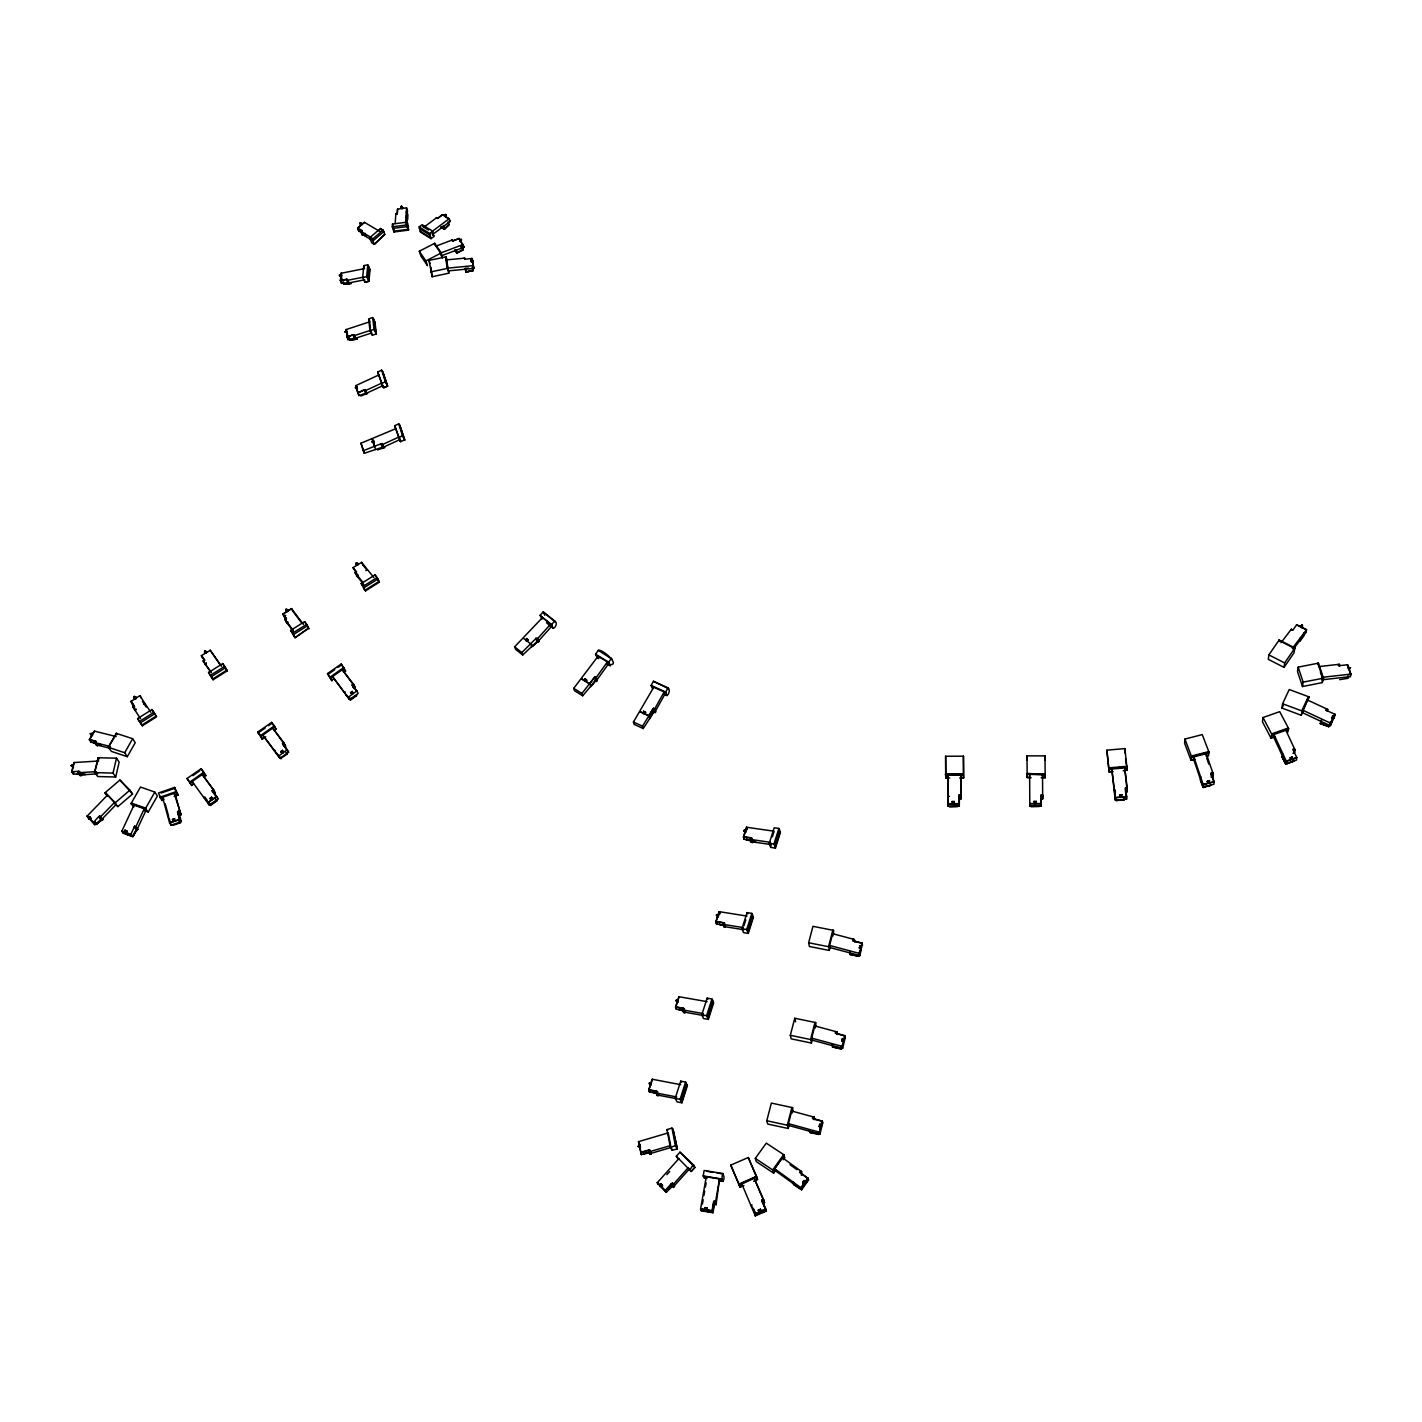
<?xml version="1.0" encoding="UTF-8"?>
<svg xmlns="http://www.w3.org/2000/svg" width="1422" height="1422" viewBox="0 0 1422 1422"><rect width="100%" height="100%" fill="white"/><g stroke="black" fill="none" stroke-linecap="round" stroke-linejoin="round"><path stroke-width="1.5" d="M1031.163 777.727L1027.164 777.71L1027.022 755.864L1045.01 755.882L1045.099 760.077M959.619 777.976L963.583 777.976L963.441 756.202L945.63 756.237L945.754 777.976L949.718 777.976M958.855 803.661L958.872 795.805L960.739 795.805M959.139 795.805L959.103 803.91L947.887 803.892L948.03 775.257L948.101 806.203L959.299 806.221L959.388 797.884L960.988 797.884L960.97 799.004L959.37 799.004L959.139 794.809M959.139 796.053L960.721 796.053L960.792 775.239L960.917 797.138L959.335 797.138M407.492 219.486L407.599 214.242M407.527 214.029L407.492 219.717M287.546 611.673L286.675 610.607L287.564 611.247M963.583 777.976L963.441 756.202M286.089 610.891L286.106 609.185C291.155 609.914 283.138 612.775 287.795 609.807M286.373 611.496L286.409 609.789L288.097 610.411M957.61 806.63L949.185 806.63L957.61 806.292M945.754 777.976L945.63 756.237M643.775 713.613L643.633 711.178L645.606 712.582L643.775 713.613L643.633 711.178M1123.167 770.795L1127.219 770.066L1124.873 748.594L1106.867 750.176L1109.142 772.022L1113.142 771.666M1109.142 772.022L1106.867 750.176M1115.239 800.106L1115.275 797.529L1126.633 796.551L1126.58 799.146L1115.239 800.106L1111.808 769.035L1115.31 797.778L1126.668 796.8L1125.655 788.659M1114.812 792.712L1115.612 798.666M1115.239 792.907L1115.328 790.081L1114.03 790.188M206.332 651.472L204.644 650.814L204.59 652.556L206.67 652.058L204.928 653.142L204.661 652.254M204.857 652.609L204.679 651.347M204.928 653.142L204.981 651.418L206.67 652.058M206.154 653.285L205.23 652.236L206.172 652.858M1115.879 800.639L1124.411 799.733L1116.27 800.444M1119.629 795.556L1121.905 794.774L1119.629 795.556L1120.998 797.173L1121.905 794.774M1120.163 795.022L1121.336 794.916M1121.105 797.031L1120.767 796.622M1120.998 797.173L1119.647 794.969M1124.731 752.825L1124.873 748.594M1126.704 786.988L1124.731 767.916L1127.308 788.766L1127.184 791.77L1125.584 791.912L1126.58 799.146M1124.055 797.493L1124.02 799.768M1125.584 791.912L1125.531 787.664M1127.148 787.521L1127.184 791.77M134.13 698.184L134.201 696.407C139.32 697.207 131.162 700.051 135.89 697.082M134.486 698.753L134.201 696.407M135.25 697.562L135.783 698.877L134.663 696.673L135.748 697.775L134.841 698.344M405.643 222.028L406.568 207.843L397.449 209.158L397.147 214.242L395.796 214.295M406.585 224.658L407.492 210.598L406.568 207.843M408.594 230.097L407.154 222.134L392.49 224.018L392.294 226.791L393.947 231.999L408.594 230.097L407.154 222.134M397.645 209.141L397.342 213.549L395.849 213.744M393.947 231.999L394.125 229.226M395.174 223.538L395.849 213.602M1208.398 755.829L1209.002 752.202L1202.265 734.605L1184.935 739.067L1184.615 743.333L1191.032 760.308L1194.889 759.312M1191.032 760.308L1191.583 756.7L1184.935 739.067M1202.941 786.81L1203.172 784.446L1214.086 781.62L1213.926 784.233L1203.03 787.041L1193.627 759.277L1193.84 756.877L1203.243 784.677L1203.154 787.504L1211.384 785.211L1203.421 786.917L1201.43 781.727L1203.545 787.237M1200.257 779.86L1203.154 787.504M364.974 282.143L368.956 281.343L366.68 276.686L367.765 264.812L363.783 265.612L362.681 277.486L364.974 282.143L368.956 281.343L370.022 269.487L367.765 264.812M367.534 278.001L368.618 266.127M368.529 280.703L369.613 268.829M364.547 281.485L364.707 279.796L348.71 282.96L348.799 281.911M1203.421 786.97L1203.616 784.784M1207.242 781.762L1209.464 780.607L1208.949 783.131L1207.242 781.762L1209.411 781.211M348.088 282.854L347.981 283.902L346.772 279.405L347.715 280.383M346.861 280.418L346.986 279.192L340.587 280.472M350.825 283.209L343.786 284.009M351.092 283.689L343.769 284.258M1208.362 780.998L1208.344 782.651M1208.771 782.989L1208.86 782.1M1208.913 780.856L1207.758 781.496M341.618 283.351L340.373 280.667L341.102 273.273L364.476 268.616L363.783 265.612M340.569 280.632L341.298 273.237M341.938 277.948L341.422 283.369L349.137 282.765L349.03 283.831L347.679 280.258M344.071 284.24L343.253 281.752M1208.522 755.438L1206.034 756.077L1206.265 753.66L1213.126 773.835L1212.824 776.874L1211.277 777.265L1211.171 773.035M1212.717 772.626L1212.824 776.874M1292.029 759.348L1292.331 756.788L1290.145 758.122L1292.029 759.348L1292.331 756.788M759.561 1210.957L760.112 1210.726M760.29 1211.917L760.45 1209.162L758.264 1210.122L760.29 1211.917L760.45 1209.162M1268.868 654.884L1268.3 659.328L1284.048 667.398L1293.984 652.876L1294.944 647.988L1279.16 639.989L1268.868 654.884L1284.67 662.954L1284.048 667.398M1287.728 732.312L1288.634 728.579L1279.711 711.658L1263.02 717.523L1262.469 721.843L1271.019 738.178L1275.196 736.72M1271.019 738.178L1271.872 734.481L1263.02 717.523M1286.021 763.774L1286.27 761.143L1296.775 757.428L1296.508 760.077L1286.021 763.774L1273.579 736.934L1273.916 734.481L1286.377 761.374L1296.882 757.659L1293.113 750.158L1294.838 749.536M1290.803 629.91L1292.811 629.822M1281.969 708.085L1282.573 703.73L1289.239 689.528L1309.04 696.904L1301.112 715.23L1281.969 708.085L1283.622 704.53M1300.472 625.893L1302.392 625.005L1300.472 625.893L1302.428 626.871M1300.899 625.804L1301.894 625.342M1300.934 626.249L1301.894 627.138M1286.199 763.952L1282.502 756.913L1282.911 754.087M1301.397 625.573L1301.379 627.76M1302.374 625.556L1302.321 627.511L1302.392 625.005M1298.162 667.131L1297.522 671.557L1302.481 686.542L1322.176 682.649L1323.527 678.152L1318.478 663.15L1298.162 667.131L1303.156 682.133L1302.481 686.542M1304.045 632.95L1303.37 635.065M1304.241 635.136L1300.046 641.251M1285.808 764.272L1281.986 756.717L1285.808 764.272L1293.558 760.983M1306.036 632.381L1306.534 629.662L1296.704 624.72L1292.918 630.088L1291.3 629.271M1294.411 748.612L1294.482 752.86L1292.989 753.393M1293.505 759.117L1293.38 761.428M1294.482 752.86L1294.944 749.767L1285.879 730.286M1309.04 696.904L1307.725 700.993M1322.496 681.991L1322.176 677.334L1350.9 674.099L1347.683 664.732L1339.613 665.638M586.522 679.752L584.904 678.756L584.602 680.569L586.717 680.338L584.798 681.174L584.709 680.249M584.798 681.174L584.869 679.307M586.024 680.96L585.615 680.249M1320.203 723.46L1328.788 726.66L1320.203 723.46L1321.713 720.065M1320.736 723.176L1321.234 720.225L1320.754 721.238M1307.476 699.997L1327.881 709.489L1327.295 710.769L1326.086 710.2M1326.637 709.045L1326.068 710.307M712.031 1210.655L713.577 1201.803L715.497 1202.123M706.912 1178.607L706.254 1176.812L700.584 1209.02L701.242 1210.78L712.902 1212.735L713.844 1201.857M715.728 1201.092L714.057 1200.808L713.791 1202.123L714.608 1204.381L716.279 1204.665L715.462 1202.408L719.532 1178.998L716.332 1202.781M722.749 1173.523C726.784 1180.544 719.728 1185.326 722.749 1173.523L704.139 1170.484L703.179 1175.923L704.477 1178.394M1338.155 664.43L1338.6 665.869L1339.844 665.62L1339.4 664.287L1318.567 666.616M1328.575 726.091L1330.672 721.505M701.242 1210.78L700.619 1208.753L712.298 1210.691L712.955 1212.468M702.432 1204.007L703.197 1199.67M703.943 1195.458L704.69 1191.245M705.419 1187.032L706.165 1182.82M1330.21 725.647L1334.991 714.342L1327.046 710.662M1331.632 718.483L1332.556 716.101L1333.889 718.288L1331.632 718.483L1331.916 717.577M1332.343 717.719L1332.556 719.034L1332.716 718.11M1332.556 716.101L1333.889 718.288M1332.752 718.59L1332.912 717.666M1339.666 679.663L1348.163 678.258M1333.463 717.826L1332.218 718.288M773.639 1173.168L773.284 1170.377L784.286 1155.037L766.298 1143.146L755.278 1158.379L756.291 1161.614L773.639 1173.168L776.074 1169.773M1330.885 723.3L1302.748 710.182L1302.374 712.653L1330.459 725.771L1334.991 714.342M1348.145 667.825L1350.473 667.753L1348.785 669.691L1348.145 667.825L1350.349 668.376M1348.785 668.696C1349.194 671.006 1348.767 667.256 1350.011 668.536M1348.749 667.433L1349.905 667.718M1349.176 668.376L1348.998 669.318M1348.092 675.77L1347.558 677.69M1350.189 676.641L1350.651 674.117L1347.434 664.767M1350.9 674.099L1350.438 676.605L1321.767 679.84M773.159 1171.017L784.286 1155.037M784.606 1157.881L784.162 1155.713M716.279 1204.665L715.693 1201.003M713.044 1206.763L713.737 1202.976M712.902 1212.735L714.893 1203.065M115.697 777.016L113.031 773.088L116.497 758.175L98.082 757.748L94.545 772.644L97.816 776.536L115.697 777.016L119.146 762.121L116.497 758.175M1208.949 783.131L1209.464 780.607M94.545 772.644L98.633 757.713M95.701 773.746L96.198 771.613L78.157 772.75L78.477 771.417L79.614 771.453L81.285 775.612L80.147 775.577L78.157 772.75M808.638 942.75L809.438 946.501L829.31 950.429L829.239 946.856L808.638 942.75L812.957 926.326L833.488 930.379L833.559 933.987M766.778 1120.732L767.738 1124.055L788.232 1128.499L788.037 1125.371L766.778 1120.732L771.382 1103.081L792.587 1107.667L792.765 1110.849M78.37 772.733L78.743 771.204L71.722 771.844L73.962 762.565L98.722 760.983M80.147 775.577L80.467 774.261M81.285 775.612L81.605 774.297M72.54 766.014L73.5 767.098L71.544 765.996L72.966 767.187M73.02 764.787L72.575 766.618L71.1 765.658L73.02 764.787L71.1 765.658M71.918 771.826L74.175 762.548M73.731 772.217L73.286 774.066C104.321 774.777 65.039 774.35 80.467 774.19M790.312 1035.305L791.183 1038.842L811.393 1043.037L811.269 1039.678L790.312 1035.305L794.774 1018.241L815.659 1022.578L815.784 1025.955M1278.769 641.553L1279.16 639.989M859.848 950.483L858.497 955.726M858.817 956.313L849.912 954.411L858.817 956.313L862.176 943.124L853.751 940.884M859.955 955.566L859.581 953.451L829.63 945.47L830.039 947.603L859.955 955.566L862.176 943.124M819.196 1126.42L819.747 1124.215C825.115 1126.597 815.428 1127.397 821.454 1125.744M819.321 1126.882L819.747 1124.215M809.26 1131.13L809.58 1129.85L810.149 1132.108L818.61 1133.494M841.913 1040.708L842.446 1038.575C847.725 1040.922 838.198 1041.704 844.135 1040.051M809.687 1132.499L818.841 1134.489L822.005 1120.998L822.716 1122.971L819.943 1134.045L788.997 1125.549L788.481 1123.664L819.481 1132.179L819.943 1134.045M842.02 1041.206L842.446 1038.575M819.481 1132.179L822.272 1121.069L813.526 1118.687L812.869 1116.821M843.033 1040.584L842.606 1040.211M841.486 1048.974L832.421 1046.947L841.486 1048.974L844.615 1035.589L845.272 1037.669L842.606 1048.387L812.14 1040.14L811.678 1038.131L842.197 1046.379L842.606 1048.387M850.303 954.482L849.929 951.638L849.645 952.829M854.107 939.409L853.68 941.115L861.874 943.284M812.886 1116.91L812.477 1118.474L813.793 1118.758L814.202 1117.177L791.734 1111.026L792.232 1112.946L792.872 1110.422M810.042 1132.445L818.912 1133.956M813.935 1117.105L813.473 1118.936L821.934 1121.265M832.101 1045.543L832.403 1044.317L832.812 1047.036M815.89 1025.511L815.268 1027.946L814.824 1025.92L836.936 1031.892L836.545 1033.403L835.247 1033.136L835.638 1031.625L836.029 1033.545M836.669 1031.821L836.225 1033.581L844.561 1035.838M859.403 948.403L859.83 945.808C863.918 946.608 859.19 949.86 859.457 947.479M854 940.937L852.72 940.689L853.093 939.231M810.593 1039.5L814.984 1022.382M788.232 1128.499L789.246 1124.571M811.055 1040.584L815.659 1022.578M811.393 1043.037L812.495 1038.771M828.582 946.679L832.83 930.201M829.008 947.834L833.488 930.379M829.31 950.429L830.377 946.323M787.344 1125.175L791.894 1107.471M787.841 1126.206L792.587 1107.667M660.163 1186.108L660.803 1183.868C666.1 1186.339 656.449 1187.032 662.439 1185.433M660.359 1186.552L660.803 1183.868M661.55 1185.344L661.266 1186.179M445.299 215.682L445.53 217.068L449.05 218.828L449.921 221.583M445.459 215.931L445.868 214.491L444.126 215.113L445.957 216.926L445.601 215.682M445.53 217.068L445.868 214.491M743.973 925.686L745.803 919.927M772.377 836.776L774.137 831.212L746.55 827.249L743.422 836.936L743.973 839.176C775.168 846.197 732.294 836.989 750.852 840.438M770.404 846.801L769.231 843.37L774.19 827.782L778.9 828.457L780.376 832.528L775.452 848.099L770.742 847.405L771.115 844.579L752.22 841.824L752.665 840.438M748.31 933.401L746.71 929.544L751.829 913.386L747.065 912.622L741.928 928.762L743.528 932.636L748.31 933.401L753.411 917.279L751.829 913.386M775.452 848.099L773.941 844.046L778.9 828.457M747.403 930.699L752.522 914.542M774.617 845.255L779.558 829.666M747.954 932.832L753.056 916.71M775.114 847.494L780.056 831.923M527.971 639.633L526.549 638.496L525.998 640.255L528.184 640.238L526.211 640.86L526.158 639.953M526.211 640.86L526.549 638.496M527.58 640.789L527.029 640.042M708.352 1019.378L706.61 1015.699L711.942 999.008L707.125 998.155L701.775 1014.846L703.535 1018.525L708.352 1019.378L713.666 1002.706L711.942 999.008M681.92 1102.814L680.072 1099.33L685.582 1082.071L680.711 1081.147L675.183 1098.388L677.05 1101.872L681.92 1102.814L687.413 1085.59L685.582 1082.071M680.854 1100.379L686.364 1083.137M707.338 1016.819L712.689 1000.11M707.978 1018.827L713.293 1002.154M681.529 1102.281L687.039 1085.057M743.368 927.606L722.998 924.336L724.989 927.34L725.451 925.918L719.088 924.282L725.433 925.455M752.398 842.535L752.149 838.287L750.94 838.02L751.189 842.268L752.398 842.535L752.842 841.166M702.521 1015.948L703.286 1013.566L682.738 1009.922L683.218 1008.447L684.462 1008.749L683.982 1010.224M743.973 839.176L744.595 837.238M723.229 924.371L723.78 922.7L716.155 921.474M750.727 839.442L751.26 837.842L743.724 836.74M724.225 924.62L724.687 923.18L723.46 922.896L723.762 927.055M751.189 842.268L750.94 838.02M658.653 1094.193L658.155 1095.722L656.893 1095.402L656.466 1091.421L657.728 1091.741L657.231 1093.287M682.969 1009.958L683.538 1008.251L675.841 1006.883M656.2 1093.003L656.786 1091.225L649.001 1089.732M685.315 1011.326L684.835 1012.819L683.591 1012.517L684.071 1011.024L678.952 1009.46L685.386 1010.687M656.893 1095.402L657.391 1093.873L649.427 1091.847L648.681 1089.927L652.165 1079.227L680.694 1084.666M658.422 1093.589L657.924 1095.118L675.379 1098.477M717.435 916.017L717.968 915.875M744.968 831.39L745.501 831.266M724.225 925.633L716.439 923.82L715.835 921.669L719.088 911.644L747.03 916.088M716.279 914.986L717.95 916.941C721.078 912.355 712.866 916.532 718.59 914.95M745.501 832.279C748.452 828.351 740.969 830.341 745.501 832.279L745.128 830.928M716.439 923.82L717.097 921.812M650.352 1084.044L650.903 1083.884M684.071 1011.024L676.214 1009.105L675.521 1007.078L678.898 996.715L707.107 1001.657M679.147 996.751L675.77 1007.114L676.445 1009.176M652.414 1079.262L648.912 1089.981L649.658 1091.918M677.672 1002.261C680.143 997.32 673.637 1001.71 677.512 1001.746M650.867 1085.022C650.494 1078.338 650.601 1088.097 649.143 1083.013M649.427 1091.847L650.121 1089.696M173.751 820.352L174.782 820.992L173.911 819.872M173.857 820.601L174.497 818.717L174.213 821.152L172.844 819.961L174.853 819.268M89.302 816.566L88.502 818.397L90.528 817.828L89.302 816.566L90.919 818.379L88.893 818.948L87.098 816.121L107.29 795.289M88.982 818.397L89.159 817.117M88.893 818.948L89.693 817.117M89.87 818.397L90.457 819.214L89.568 818.094M1328.788 726.66L1331.063 721.576M1330.637 723.194L1334.743 714.235L1334.547 716.812M1320.611 723.407L1328.948 726.162M1326.957 710.858L1327.633 709.382M132.353 836.527L123.376 833.31L121.954 830.91L130.842 834.376L132.353 836.527L136.672 828.955L137.952 829.417L136.085 829.986L134.699 826.093M130.842 834.376L134.272 827M137.365 830.448L135.446 827.675L144.262 808.727L145.737 810.913L137.472 828.724L136.192 828.262M154.82 792.09L157.398 795.982L148.261 812.015L145.382 808.727L154.82 792.09L140.494 787.041L131.02 803.626L133.935 806.932M1282.573 703.73L1301.788 710.876L1308.418 696.602M1301.805 712.226L1308.418 697.971M1301.112 715.23L1302.765 711.658M134.006 805.083L121.865 831.141L123.376 833.31M1317.856 664.483L1318.478 663.15M649.036 715.71L652.787 708.956L654.298 709.631M653.48 708.192L653.747 712.28L655.666 711.924L654.369 711.32L643.224 728.544L642.531 726.198L653 709.045M649.801 718.377L649.25 715.799L640.131 711.622M668.02 687.857C671.433 690.754 666.456 699.748 665.692 692.034L668.02 687.857L653.445 681.262L651.134 685.422L652.609 689.119M655.044 712.884L654.191 709.845L664.145 691.945L664.803 694.327L655.453 711.16L654.156 710.573M643.224 728.544L634.123 724.349L633.43 722.003L653.747 687.235M127.305 756.7L124.692 752.736L132.637 738.711L116.231 733.325L108.268 747.297L111.414 751.403L127.305 756.7L135.232 742.711L132.637 738.711M108.268 747.297L116.728 733.45M136.974 829.239L132.993 836.598L137.081 829.399M94.403 743.066L95.612 741.129L89.657 739.636M96.252 741.52L95.594 742.853L97.549 745.732L98.26 744.506M97.549 745.732L96.536 745.395L97.247 744.168M91.275 735.032L92.252 733.325L90.635 734.25M91.079 742.106L89.355 739.778L94.35 731.104L116.195 736.56M89.533 739.831L94.527 731.157M91.879 740.311L90.884 742.035L95.203 743.475M1036.087 802.221L1034.985 803.537L1034.096 801.368L1036.336 801.368L1035.234 803.661L1034.096 801.368M1035.216 803.075L1036.336 801.368M954.358 801.493L953.273 803.786L952.136 801.493L954.358 801.493L953.647 803.661L953.291 802.364M400.613 207.452L401.519 206.119L402.657 207.914L400.844 208.145L402.408 207.221M401.004 207.683L401.342 206.581M400.844 208.145L401.519 206.119M402.106 208.856L401.093 206.919M1284.67 662.954L1294.944 647.988M801.67 1189.681L801.173 1187.885L774.741 1168.831L775.274 1170.644L801.67 1189.681L808.514 1180.064L808.034 1178.251L800.568 1172.883M792.552 1183.104L793.334 1182.02L793.938 1184.171M801.546 1171.515L800.408 1173.097L807.643 1178.305M793.689 1184.455L801.386 1189.094M801.421 1175.354L801.759 1171.675L782.598 1157.881M802.612 1182.357L803.981 1180.456L804.976 1182.517L802.737 1182.82L805.101 1182.98L804.763 1182.091M802.737 1182.82L804.105 1180.9L805.101 1182.98M801.173 1187.885L808.034 1178.251M801.066 1188.916L803.412 1185.628M793.387 1184.384L801.19 1189.556L806.078 1182.5M755.278 1158.379L772.697 1169.951L783.7 1154.628M783.113 1159.73L784.677 1157.544M589.739 683.769L594.254 677.494L595.605 678.33M595 676.819L595.267 680.871L597.169 680.711L596.014 679.983L582.7 695.785L581.918 693.403L594.432 677.619M596.44 681.582L595.462 678.525L607.425 661.923L608.154 664.341C622.783 667.025 602.324 648.592 598.342 650.334L595.569 654.191L597.258 657.959M590.557 686.453L595.48 680.391M610.038 665.478L608.687 662.172L611.478 658.297M608.154 664.341L596.938 679.947L595.765 679.218M582.7 695.785L574.524 690.737L573.724 688.355L598.058 656.235M460.39 240.745L461.386 239.411L460.604 241.438L459.555 239.571L461.386 239.411M460.799 240.94L460.035 239.643L460.604 241.438M460.497 239.607L461.012 241.42M1292.296 648.414L1306.534 629.662M1293.273 649.196L1306.16 632.221M1281.026 642.708L1291.407 629.111M596.031 680.48L590.859 686.613L589.934 683.875L581.74 678.827M706.094 1209.375L706.183 1208.54M705.668 1209.749L707.232 1207.971L705.827 1210.193L705.525 1209.322M676.321 1156.264L679.983 1152.176L694.896 1167.391L691.234 1171.479L676.321 1156.264L678.027 1158.966M673.566 1184.171L672.393 1183.051L671.433 1184.011L673.513 1187.423L674.472 1186.463L673.299 1185.344L666.225 1192.418L657.266 1182.731L678.881 1158.628M658.013 1184.526L657.444 1182.535L666.42 1192.223M666.865 1174.643L669.691 1171.497M665.496 1190.25L671.433 1183.619L672.784 1184.935M666.225 1192.418L665.496 1190.623L671.611 1183.815M673.513 1187.423L672.606 1185.13L688.319 1167.586L689.012 1169.399L674.259 1185.895L672.357 1182.98M537.783 638.549L535.916 638.514L536.983 641.606L538.849 641.642L537.836 640.824L522.674 655.009L515.528 649.214L514.657 646.797L542.369 617.681M536.076 638.336L521.803 652.591L522.674 655.009M531.615 646.637L530.939 644.042L523.616 638.442M552.216 625.538L551.523 624.596L554.704 621.058L543.204 611.922L540.022 615.442L552.216 625.538C552.643 632.292 559.184 623.369 554.704 621.058M538.582 640.86L551.38 626.658L550.563 624.222L536.929 639.331L538.014 642.442M99.718 815.89L98.847 816.797L100.82 819.587L102.633 819.694L101.744 818.77L94.865 824.689L93.301 822.52L98.865 816.477L99.896 817.526M95.025 821.952L93.621 823.409L95.132 822.112L96.625 824.12M101.709 820.494L99.736 817.703L114.418 802.541L115.929 804.728L102.153 818.983L101.264 818.077M129.9 790.134L114.773 803.181L117.902 806.594L132.53 794.027L129.9 790.134L119.91 780.038L105.246 792.569L115.84 803.999M88.839 818.13L94.865 824.689M668.287 1189.254L671.362 1186.197M669.46 1188.756L672.144 1186.072M449.316 224.321L444.357 229.315L449.316 224.321L444.304 228.835L443.237 225.529L444.002 226.009M532.237 646.637L538.138 641.126L532.006 646.441M372.013 441.709L373.382 440.429L374.093 442.562L372.013 441.709L373.844 441.922M372.262 442.366L373.648 441.087M373.257 442.224L373.648 443.202L373.151 441.869M355.358 387.797L356.709 386.553L357.42 388.65L355.358 387.797L357.153 387.993M355.607 388.455L356.975 387.211M366.68 392.97L358.931 395.547L355.642 385.682L379.087 374.857M639.882 1144.55L640.487 1147.198L638.3 1146.559L639.882 1144.55L640.113 1145.421M638.3 1146.559L640.078 1145.012M640.487 1147.198L638.105 1146.096M96.127 824.138L103.006 818.912M94.136 822.129L96.465 824.529L102.882 818.752M374.341 244.335L384.811 234.328L383.122 230.062L380.509 228.515L369.649 237.758L371.729 242.789L374.341 244.335L384.811 234.328M361.472 232.764L358.628 230.791L357.615 228.053L364.387 222.312L379.692 231.359M365.099 233.368L362.095 234.826L363.428 233.652L366.432 236.514L363.054 234.008M370.378 239.287L371.942 237.972L360.815 231.342L362.059 230.471L357.615 228.053M369.649 237.758L372.262 239.323L383.122 230.062M373.968 243.571L372.991 240.851L383.851 231.59M360.353 224.356L361.935 223.912M364.512 222.383L357.757 228.124L358.753 230.879M361.526 231.857L362.432 230.915M1348.909 669.051L1350.473 667.753M433.941 235.625L432.412 234.683L450.081 221.459L449.192 218.704L431.506 231.928L434.03 236.425L431.026 238.665L420.379 232.053L419.152 226.916L422.174 224.676L432.839 231.271L433.035 232.87M431.026 238.665L429.817 233.528L432.839 231.271M423.898 227.2L436.767 217.619L437.709 218.206L436.003 218.188M437.567 218.313L442.526 214.615M442.544 214.811L437.709 218.419L436.607 217.726M471.126 260.386L471.464 262.004L472.939 260.973L471.02 259.906L472.726 260.279L471.233 261.328L471.02 259.906M471.98 260.99L472.3 262.004M213.513 789.708L212.038 790.739L216.34 796.569M201.16 768.662L205.888 775.737L201.16 768.662L187.029 778.509L191.792 785.584L193.57 783.753L192.183 781.531L209.212 805.012L218.046 798.826L212.376 790.774L213.638 789.903L202.262 774.492L214.331 791.201M352.034 692.194L350.985 692.461L352.709 693.847L350.541 692.638L352.229 691.447L352.532 693.225M203.808 797.671L204.821 796.978L206.972 799.893M288.595 752.22L287.208 749.767L278.623 756.06L262.803 735.103L279.885 758.335L288.595 752.22L282.374 743.404L283.618 742.533M348.426 697.118L356.886 690.932L358.131 693.456L349.563 699.464L332.499 676.57L349.563 699.464M213.513 792.801L215.38 792.729L214.135 793.618M284.116 743.155L282.676 744.168L287.013 749.909M283.014 744.204L284.258 743.333L272.757 728.153L284.809 744.719L283.582 745.59M274.428 751.1L275.424 750.407M211.789 799.288L211.274 798.453L212.234 799.431C207.185 799.573 213.3 794.809 212.056 799.484M345.99 694.576L350.434 700.051L356.815 695.358L350.487 699.5L349.439 697.349M210.243 798.862L212.002 797.635M284.596 747.119L285.84 746.248L283.565 742.444M276.597 753.287L281.094 758.459M282.551 751.829L282.978 752.753L280.721 751.58L282.445 750.354L282.694 751.225M207.825 802.808L216.677 796.604L212.251 790.596M281.023 752.149L282.747 750.94L282.836 752.753M210.545 805.048L216.997 800.764M206.066 799.697L210.349 805.439L216.891 800.604M287.351 754.051L280.934 758.264M345.617 332.304L346.186 331.006L346.986 333.068L345.884 332.001M191.561 785.175L189.677 782.118L203.808 772.253M190.157 782.935L204.27 773.088M262.306 739.209L260.404 735.636L274.339 725.913L271.655 722.376L257.72 732.099L262.306 739.209L265.772 736.792M203.63 776.732L205.657 775.328M260.813 736.507L274.748 726.766L274.339 725.913M262.092 738.782L264.083 737.396M274.019 730.464L275.992 729.077L274.748 726.766M353.083 686.95L354.309 686.097L342.293 669.744L353.865 684.622L355.304 687.626L354.078 688.479L351.998 684.693L353.225 683.84M353.723 684.462L352.318 685.44L356.691 691.074M352.638 685.475L353.865 684.622M344.071 692.372L345.048 691.679M353.438 687.697L354.665 686.844L353.171 683.751M346.097 694.647L350.647 699.677M213.016 789.086L212.376 790.774M350.825 693.225L352.514 692.034L352.62 693.812M346.524 330.615L346.932 332.748L344.995 331.682L346.755 331.468M345.262 332.357L346.772 331.29M346.204 332.339L344.995 331.682M327.504 673.566L331.877 680.747L327.504 673.566L341.209 664.021L345.546 671.202L341.209 664.021M327.86 674.472L334.703 669.691M338.134 667.309L341.547 664.927M330.188 677.032L343.893 667.487M330.544 677.938L344.248 668.393M192.805 775.648L199.862 770.724M331.699 680.303L333.655 678.934M343.431 672.108L345.386 670.757M258.146 732.952L265.096 728.1M268.58 725.664L272.064 723.247L271.655 722.376M124.887 832.048L126.665 830.803L124.887 830.164L125.26 832.581L127.038 831.355L126.291 830.75M126.576 832.101L125.847 831.515M295.012 637.731L308.592 628.186L306.637 624.329L304.61 621.627L290.603 630.444L295.012 637.731L308.592 628.186M357.935 574.932L357.064 576.497L355.091 572.586L356.318 571.804L355.66 573.35M355.198 572.711L356.62 571.822L352.994 567.627L361.668 562.365M288.115 622.196L286.32 622.196L284.773 619.121L286.32 618.357L283.102 614.055M286.533 619.014L285.342 619.903L286.889 622.978M365.881 570.577L366.858 569.973L362.646 564.712M208.572 672.499L222.721 663.576L224.676 666.331L227.253 670.846L213.104 679.752L208.572 672.499L213.104 679.752M137.632 718.572L151.976 709.542L156.616 716.795L142.307 725.807L137.632 718.572L139.978 722.269M210.509 675.272L224.676 666.331M139.498 721.416L153.86 712.369M211.345 676.694L225.511 667.771M361.295 583.553L375.106 574.861L377.932 578.967L379.354 582.149L365.578 590.859L361.295 583.553L365.578 590.859L363.481 588.228M212.678 679.041L226.827 670.135M141.845 725.113L156.171 716.084L154.749 713.791L140.405 722.82L142.307 725.807M363.392 586.184L377.221 577.474M364.121 587.677L377.932 578.967M290.603 630.444L292.63 633.145L306.637 624.329M294.621 637.003L293.43 634.603L307.419 625.787M365.205 590.112L378.999 581.42M202.706 658.03L201.355 655.684L210.243 650.298M131.02 701.419L139.836 695.696L150.821 712.244M206.154 663.096L205.443 664.678L203.186 660.875L204.448 660.075L203.737 661.674M356.3 564.463C360.744 561.619 355.091 567.538 356.3 562.774L358.006 563.396M203.293 661.017L204.75 660.092L201.657 655.684M356.94 564.676L357.829 564.107L356.904 563.396M136.299 709.56L135.019 710.342L130.931 701.295L134.681 707.072M132.726 706.752L134.201 705.81L131.233 701.295M133.17 707.409L134.432 706.61M286.569 610.731L287.457 610.162M303.384 624.347L291.492 608.58L282.8 614.037L284.116 616.597M291.581 608.705L282.889 614.18L286.124 618.481M206.279 663.132L205.443 664.678M135.837 708.814L135.019 710.342M144.031 704.317L145.044 703.677M285.751 615.353L284.009 616.455L286.409 619.814M643.597 713.026L645.446 711.995M644.202 713.222L645.144 712.689L644.184 711.818M340.729 276.206L340.676 274.695L341.351 276.81L339.378 275.228L341.191 275.228M339.645 275.904L341.298 275.05L341.138 276.508L339.378 275.228M341.351 276.81L340.196 275.655M451.361 240.3L452.943 240.798L452.356 239.945L435.754 246.202M425.889 260.901L441.318 252.938L434.688 243.304L419.312 251.232L420.93 256.049L427.507 265.701L425.889 260.901L419.312 251.232M463.199 249.401L456.924 252.743L456.355 250.148M454.773 250.148L456.835 253.223L463.412 249.81L461.297 246.664M377.701 372.013L381.683 370.182L382.554 371.355L387.655 386.162L383.247 387.406L377.701 372.013L382.234 384.793M356.869 388.206L355.856 387.957M358.024 392.685L364.459 389.717L364.832 390.926M364.494 389.877L357.882 392.934L355.642 385.682M381.38 383.602L385.38 381.771L387.228 385.575M366.663 393.165L382.714 385.753L381.718 383.122L364.619 391.014L364.299 389.984L365.365 389.628L367 394.001L366.218 391.512M383.673 387.993L387.655 386.162L383.549 373.986M394.712 425.693L398.747 423.845L399.618 425L404.808 440.109L400.311 441.389L394.712 425.693L399.315 438.794M383.46 446.881L364.281 453.28L360.957 443.22L396.098 428.555M363.232 450.721L381.238 443.7L381.629 444.926M398.462 437.638L402.533 435.79L404.381 439.54M375.604 449.512L372.475 439.362M382.998 445.388L383.798 447.948L382.127 443.486L381.096 443.948L381.416 445.015L398.782 437.087L399.778 439.682L383.478 447.13M72.842 765.427L71.615 765.551L73.215 765.64M740.027 1187.21L738.978 1184.046L756.557 1176.367L748.274 1157.508L730.748 1165.133L740.027 1187.21L743.919 1185.521M739.262 1184.704L756.557 1176.367M739.369 1185.184L756.842 1177.025M739.973 1186.979L742.48 1185.877L741.875 1184.082L755.331 1215.881L766.351 1211.064L765.694 1209.038L754.655 1213.873L755.224 1215.632M762.245 1201.554L763.81 1200.861L755.011 1180.42L757.517 1179.318L756.948 1177.523M753.66 1181.255L757.517 1179.318M750.887 1205.518L752.149 1204.967M763.703 1200.115L761.89 1200.915L765.427 1209.144M766.351 1211.064L762.245 1201.057L763.81 1200.381L754.442 1178.607L755.011 1180.42M762.423 1202.105L764.005 1201.43L763.259 1199.084L761.712 1199.848L762.245 1201.057M762.956 1203.332L764.521 1202.639L763.81 1200.381M758.406 1210.566L760.592 1209.607M761.961 1212.308L756.22 1214.85L755.704 1213.233M452.747 240.869L459.164 238.434L464.212 247.161L441.389 255.818L440.482 253.08L463.341 244.424M459.075 238.647L452.836 240.993L452.16 240.016M444.713 215.504L445.477 214.758M444.357 215.806L446.099 215.184M1271.606 733.894L1288.368 727.993M1271.872 734.481L1288.634 728.579M1271.517 735.334L1288.261 729.433M1271.197 737.769L1273.579 736.934M1294.393 748.719L1292.9 749.234L1294.944 749.767M1290.145 758.122L1292.225 757.393M1285.826 764.076L1293.736 761.303M160.828 796.338L162.019 800.675L158.429 792.996L174.622 787.397L178.177 795.076L174.124 796.48M161.077 793.049L175.226 788.161M159.619 797.351L175.813 791.734L178.177 795.076M160.259 798.098L176.435 792.498M161.699 800.302L164.01 799.502L162.57 797.298L169.627 823.018L179.794 819.499L177.786 812.229M179.048 810.931L177.59 811.429L179.67 815.25L181.109 814.753L174.124 793.298L175.546 795.502L177.857 794.702M179.225 811.731L177.554 812.3L179.492 819.356M177.839 812.442L179.279 811.944M178.959 813.526L180.398 813.029L175.546 795.502M181.109 814.753L180.861 813.74L179.421 814.237L181.216 821.685L171.067 825.204L169.574 822.805L179.723 819.285L181.216 821.685M173.093 820.139L172.471 819.428L174.497 818.717M174.266 819.321L173.004 819.356M180.398 822.734L173.111 825.275M360.797 396.045L367.676 393.201M377.47 449.921L384.935 447.432M372.688 317.55L368.654 318.884L369.969 330.757L372.28 335.272L376.315 333.957L374.981 322.101L372.688 317.55L374.022 329.424L376.315 333.957M369.72 321.816L345.99 329.602L347.821 339.68L355.642 338.063L355.767 339.129L354.327 334.668L353.26 334.899L354.7 339.343L353.26 334.899M347.235 332.197L347.661 338.187M346.95 336.783L353.438 334.65L353.58 335.894M346.772 337.014L353.456 334.828M353.367 335.947L370.644 330.295L371.853 334.65M369.969 330.757L374.022 329.424M371.657 332.961L355.429 338.276L355.322 337.227M859.315 947.87L861.483 947.212M666.9 1129.583L671.966 1128.09L672.766 1128.908L677.334 1148.834L672.268 1150.327L670.349 1147.27L666.9 1129.583L667.718 1130.401M651.258 1153.953L650.956 1152.371L641.322 1154.557L638.478 1141.67L668.198 1132.907L670.651 1145.545L648.983 1151.909L648.681 1150.327L649.996 1150.043L651.258 1153.953L649.943 1154.255L648.983 1151.909M640.753 1152.389L648.894 1150.007L649.25 1151.838M640.558 1152.727L648.947 1150.256M670.349 1147.27L675.432 1145.777L676.925 1148.443M743.99 830.928L746.123 830.377M676.161 1000.786L678.347 1000.217M677.707 1001.159L677.796 1001.639M649.339 1083.493L651.56 1082.906M1191.369 756.077L1208.789 751.598M1191.583 756.7L1209.002 752.202M1191.352 757.517L1208.736 753.02M1191.156 759.917L1193.627 759.277M1211.153 773.141L1212.717 772.733M1213.055 773.586L1211.242 774.066L1213.837 781.691M1199.777 777.443L1201.021 777.123M1211.58 774.226L1213.126 773.835M1203.243 784.677L1214.175 781.851L1211.491 773.995M647.845 1152.478L643.722 1153.757M643.313 1153.846L648.965 1152.567M428.982 260.404L446.135 256.831L448.783 273.22L432.181 276.721L428.982 260.404L430.066 263.603M473.935 268.42L471.784 258.52L473.935 268.42L448.517 270.855L447.628 268.136L473.082 265.683L471.997 258.484L464.834 259.177M430.582 271.94L447.788 268.349M468.549 268.1L465.047 268.438L466.096 271.709L473.224 270.589L465.847 272.153L473.153 270.393M349.936 340.356L357.455 339.023L349.919 340.089M340.373 280.667L346.968 279.37M346.666 280.472L363.694 277.094M362.681 277.486L366.68 276.686M1303.156 682.133L1323.527 678.152M91.648 735.601L90.261 733.681L92.252 733.325M92.057 733.841C88.946 733.432 94.083 733.93 91.577 734.712M91.399 734.747L92.466 735.512L90.261 733.681M406.905 214.367L406.372 211.86M407.136 216.162L406.088 216.286L407.207 219.592M405.519 224.036L407.616 223.769M392.294 226.791L406.976 224.907M392.756 228.427L407.439 226.542M406.461 226.791L408.541 226.525M393.716 231.182L408.363 229.28M446.437 259.906L464.905 258.129L465.047 259.16L463.803 258.235M1331.739 717.879L1333.996 717.666M1109.231 767.827L1127.326 766.262M1109.32 768.467L1127.415 766.902M1109.231 769.249L1127.308 767.684M1109.178 771.631L1111.755 771.399M1124.642 770.28L1127.219 770.066M1125.531 787.77L1127.148 787.628M1127.273 788.535L1125.406 788.695L1126.366 796.569M1125.691 788.908L1127.308 788.766M460.159 240.051L461.101 239.98M459.786 240.247L461.617 240.105M97.745 773.852L80.787 774.901M945.381 773.852L963.263 773.835M945.381 774.475L963.263 774.475M945.488 775.257L963.352 775.239M945.701 777.603L948.243 777.603M960.988 777.585L963.529 777.585M959.139 794.916L960.739 794.916M948.154 796.32L949.416 796.32M1045.081 774.226L1027.022 773.55L1045.081 774.226L1045.17 777.763L1041.171 777.745M1027.022 774.19L1045.117 775.008M952.189 802.079L954.411 802.079M1027.057 774.972L1027.146 777.319L1029.706 777.336L1029.635 774.972L1029.795 806.078L1041.117 806.132L1041.011 794.756L1042.628 794.774L1042.699 798.897L1041.082 798.88M1045.152 777.372L1042.575 777.372L1042.522 775.008L1042.682 796.995L1041.064 796.995M1042.628 795.662L1040.762 795.662L1041.046 803.803L1029.724 803.768M1041.011 795.911L1042.628 795.911M1041.082 797.742L1042.699 797.742L1042.699 798.897M1034.114 801.937L1036.354 801.955M1039.269 806.541L1030.754 806.505L1039.269 806.203M95.096 772.608L113.031 773.088M803.697 1182.055L803.892 1182.731M356.94 388.455L355.713 387.619M373.613 442.366L372.368 441.531M360.459 224.587L359.979 223.023L361.686 223.218M361.455 223.698L360.424 223.201L361.579 224.018M360.673 224.303L361.472 225.387L359.979 223.023M743.422 836.936L751.172 838.056M750.496 839.407L770.6 842.339M769.231 843.37L773.941 844.046M715.835 921.669L723.691 922.931M741.928 928.762L746.71 929.544M724.793 926.664L743.919 929.739M706.627 1171.266L712.813 1172.297M716.955 1172.972L723.14 1173.985M703.179 1175.923L721.789 1178.98M703.606 1176.367L722.198 1179.425M720.172 1180.793L722.82 1181.238M718.91 1180.775L723.034 1181.451M713.791 1202.123L715.462 1202.408M705.827 1210.193L704.921 1207.58L707.232 1207.971M707.409 1208.398L704.921 1207.58M700.584 1209.02L712.244 1210.975M705.579 1210.709L709.649 1211.348M703.143 1210.797L709.702 1211.899M675.521 1007.078L683.449 1008.482M703.926 1015.592L684.622 1012.162M701.775 1014.846L706.61 1015.699M648.681 1089.927L656.697 1091.474M655.969 1092.967L676.765 1096.966M675.183 1098.388L680.072 1099.33M862.55 945.257L861.928 943.053L859.706 955.495M850.392 954.126L858.888 955.815M832.901 1046.663L841.54 1048.458M813.473 1119.327L814.788 1119.612L814.202 1117.177M471.926 262.27L472.033 260.919M346.986 333.068L346.168 331.984M678.952 1009.46L685.528 1011.06M89.355 739.778L95.487 741.324M110.489 746.532L94.599 742.515L96.536 745.395M109.956 748.274L97.052 745.021M652.254 1092.078L657.568 1093.554M836.278 1033.332L844.881 1035.66L845.272 1037.669M639.953 1146.185L639.936 1146.95M350.541 692.638L352.336 693.225L352.229 691.447M282.054 751.74L282.534 753.056L281.68 751.989M280.721 751.58L282.516 752.185L282.445 750.354M95.31 741.289L96.305 741.609M101.158 744.844L94.296 742.906M108.747 747.421L124.692 752.736M209.905 798.311L211.7 798.933L211.647 797.084M131.286 803.057L145.666 808.14M131.02 803.626L145.382 808.727M131.962 804.354L146.324 809.456M144.155 810.558L148.261 812.015M134.752 826.182L137.952 829.417M134.077 826.929L135.552 827.444M358.273 564.019L356.567 563.396L356.584 565.085M357.686 565.281L356.851 564.196L357.686 564.854M134.166 827.213L135.446 827.675M126.505 831.07L125.58 830.732M124.887 830.164L127.038 831.355M126.629 833.861L133.046 836.118M126.22 834.163L132.993 836.598M134.575 696.993L136.245 697.651M668.553 688.71L653.445 681.262M651.134 685.422L665.692 692.034M651.667 686.293L666.225 692.887M664.803 694.327L666.882 695.287M663.523 694.06L667.149 695.696M653.516 708.298L654.813 708.885M653.196 711.693L649.73 718.554M643.811 711.764L645.606 712.582M640.024 711.835L649.125 716.013M633.43 722.003L642.531 726.198M1296.58 624.88L1306.409 629.822M1300.152 638.087L1301.272 638.656M1278.84 640.398L1294.624 648.414M362.468 234.47L371.249 239.696M612.1 659.204L598.342 650.334M595.569 654.191L608.687 662.172M596.191 655.098L609.309 663.079M596.938 657.515L598.804 658.653M606.607 663.647L610.34 665.923M595.036 676.925L596.209 677.654M594.307 677.814L595.462 678.525M442.384 214.722L449.192 218.704M448.641 224.232L448.09 221.903M586.273 679.965L585.437 679.432M585.1 679.343L586.717 680.338M581.598 679.023L589.792 684.071M441.264 226.951L444.517 228.906M441.104 227.147L444.286 229.12M441.016 227.253L444.357 229.315M573.724 688.355L581.918 693.403M422.37 226.258L428.466 230.044M419.152 226.916L429.817 233.528M419.348 228.515L430.013 235.128M420.272 231.253L430.919 237.883M1290.252 757.517L1292.118 758.744M1290.696 757.944L1291.674 758.566M801.279 1173.257L802.381 1174.003M800.799 1173.043L799.679 1172.297L800.657 1170.928L801.119 1172.67L800.373 1172.137M808.514 1180.064L807.803 1178.074L800.959 1187.726L801.439 1189.521M805.332 1180.793L807.145 1181.984L805.296 1180.669M758.264 1210.122L760.148 1211.473M790.01 1164.689L796.924 1169.666M104.801 793.032L107.397 796.053M543.204 611.922L555.398 622.001M540.022 615.442L551.523 624.596M546.475 622.747L553.034 627.973M550.101 625.822L553.371 628.435M1207.296 781.158L1209.002 782.544M535.898 638.211L537.089 639.153L535.916 638.514M526.762 639.1L528.184 640.238M514.657 646.797L521.803 652.591M861.572 947.745L859.83 945.808M690.221 1169.382L693.225 1164.707L694.896 1167.391L691.234 1171.479L688.301 1168.688M172.471 819.428L173.804 820.743M842.553 1039.091L844.241 1040.549M819.872 1124.695L821.561 1126.206M743.848 830.359L745.715 832.101M679.983 1152.176L693.883 1165.276M671.433 1184.011L672.606 1185.13M660.981 1184.33L662.616 1185.895M657.266 1182.731L665.496 1190.623M675.983 1000.27L677.956 1001.923M98.082 757.748L99.22 758.868M651.187 1084.613L650.512 1083.511M132.53 794.027L119.91 780.038M105.246 792.569L115.218 802.719M115.058 803.697L117.902 806.594M673.477 1130.774L677.334 1148.834M99.771 815.997L100.66 816.903M98.847 816.797L99.736 817.703M87.098 816.121L93.301 822.52M116.231 733.325L117.315 734.57M402.657 207.914L401.768 206.492L402.177 207.808M379.354 582.149L376.901 578.79M373.862 577.581L361.561 562.241L362.752 564.836M355.091 572.586L362.806 582.273M356.709 575.697L363.748 584.549M287.048 754.264L285.84 752.149M280.881 758.833L276.508 753.216M352.514 685.315L357.011 691.11M308.983 628.915L304.61 621.627M282.871 744.026L287.351 749.945M292.683 610.998L301.962 623.298M257.72 732.099L260.404 735.636M216.588 800.817L215.184 798.577M284.773 619.121L293.394 630.639M286.497 622.214L293.305 631.297M357.704 574.95L352.994 567.627M541.906 619.299L540.733 616.384M400.595 427.595L404.808 440.109M187.029 778.509L189.677 782.118M680.711 1081.147L681.494 1082.195M89.302 818.681L87.275 815.944L95.043 824.529M89.657 816.957L90.919 818.379M225.298 668.091L227.253 670.846M100.607 816.815L102.633 819.694M221.548 666.296L210.154 650.156L220.374 665.123M71.722 771.844L73.5 774.066M201.355 655.684L204.537 660.217M203.186 660.875L211.434 672.659M205.017 663.914L210.296 671.451M458.968 238.505L464.016 247.25M459.555 239.571L460.373 241.011M460.035 241.189L460.87 242.38M461.03 246.877L462.95 249.614L462.15 247.09M130.948 834.145L132.459 836.332M455.022 250.005L457.049 252.885M434.19 243.5L441.442 254.467L442.384 257.951M441.389 255.818L442.331 257.204M707.125 998.155L707.872 999.275M142.467 701.419L146.182 707.072M132.637 706.61L140.582 718.697M173.235 820.121L174.213 821.152M178.976 810.842L180.861 813.74M952.136 801.493L953.273 803.786M151.976 709.542L154.287 713.257M135.09 697.722L135.783 698.877M139.836 695.696L141.382 698.149M209.141 802.826L210.403 804.87M209.212 805.012L207.701 802.63L216.553 796.427L218.046 798.826M212.962 788.979L215.38 792.729M747.065 912.622L747.759 913.795M222.721 663.576L224.872 667.38M205.977 651.827L205.088 652.396M205.283 651.418L206.172 651.756M278.499 755.882L279.885 758.335M281.396 752.167L282.249 751.1M272.064 723.247L275.992 729.077M292.63 633.145L293.43 634.603M286.729 609.789L287.635 610.536M286.106 609.185L286.32 610.074M291.492 608.58L292.79 611.122M375.106 574.861L375.835 576.337M348.301 696.94L349.439 699.286M372.262 239.323L372.991 240.851M380.509 228.515L381.238 230.044M356.3 562.774L356.513 563.663M757.553 1179.567L748.274 1157.508M764.005 1201.43L764.521 1202.639M763.276 1210.069L764.147 1212.024M753.678 1208.984L756.362 1215.188M752.327 1206.976L755.989 1215.348M730.748 1165.133L738.978 1184.046M762.139 1200.808L765.8 1209.287L754.762 1214.121L755.331 1215.881M640.807 1152.655L641.571 1154.504M638.478 1141.67L639.242 1143.519M639.491 1143.448L638.727 1141.599L641.322 1154.557M360.957 443.22L364.281 453.28M648.681 1150.327L649.943 1154.255M673.548 1184.099L674.472 1186.463M358.077 392.845L358.931 395.547M381.096 443.948L382.731 448.321L382.394 447.237M364.299 389.984L365.952 394.356L365.614 393.325M348.017 339.627L346.204 329.531M349.297 337.654L350.256 340.089M649.801 1083.244L650.956 1082.942M341.102 273.273L342.133 275.975M657.195 1093.198L658.155 1095.722M361.472 231.733L362.788 235.341M360.815 231.342L362.095 234.826M360.868 223.254L361.224 224.303M527.295 639.171L527.669 640.255L526.513 640.202M531.544 644.202L532.272 646.263M537.747 638.442L538.849 641.642M1339.151 664.323L1339.684 665.852M1206.727 758.086L1208.789 764.147M1317.839 663.221L1322.904 678.223M1320.38 671.984L1322.904 679.485M543.897 612.864L544.733 615.317M676.517 1000.235L677.654 999.933M683.946 1010.135L684.835 1012.819M682.738 1009.922L683.591 1012.517M446.135 256.831L447.095 260.99M584.904 678.756L584.975 679.663M759.632 1210.389L759.828 1211.491M444.571 215.095L444.979 216.055M382.554 371.355L386.233 382.945M381.683 370.182L385.38 381.771M382.714 385.753L383.247 387.406M596.173 677.547L597.169 680.711M399.618 425L403.386 436.945M398.747 423.845L402.533 435.79M460.675 240.389L460.746 241.758M399.493 437.976L400.755 441.958M399.778 439.682L400.311 441.389M471.997 258.484L472.851 261.221M472.033 267.763L472.762 269.967M356.709 386.553L357.42 388.65M373.382 440.429L374.093 442.562M372.262 439.451L374.573 446.935M648.983 715.995L649.57 718.003M392.49 224.018L392.952 225.671M654.778 708.778L655.666 711.924M716.688 923.873L716.066 921.705L719.319 911.68L719.923 913.848M717.932 914.648L716.812 914.95M717.595 915.519L717.95 916.941M719.088 911.644L719.674 913.795M174.622 787.397L175.813 791.734M724.207 924.531L724.989 927.34M178.692 820.601L180.043 822.858M165.165 803.714L168.631 816.317M169.111 818.059L171.067 825.204M803.306 1182.748L804.532 1182.837M744.204 839.229L743.653 836.971L746.781 827.284L747.332 829.541L746.55 827.249M745.484 830.039L744.381 830.324M818.112 1132.196L818.521 1133.921M746.532 837.665L746.994 839.584M819.232 1132.108L819.676 1133.974M794.774 1018.241L795.627 1021.814M820.37 1126.153L819.925 1125.851M819.854 1126.615L821.027 1126.26M822.272 1121.069L822.716 1122.971M840.793 1046.592L841.166 1048.423M836.936 1031.892L837.451 1034.452M842.482 1040.637L843.637 1040.282M841.931 1046.308L842.339 1048.316M672.766 1128.908L676.232 1146.594M671.966 1128.09L675.432 1145.777M671.859 1149.918L671.38 1147.394L651.027 1153.366L650.725 1151.784M833.061 935.854L832.652 933.703L854.373 939.48L854.853 942.199M853.076 939.142L853.449 941.275M859.937 948.119L861.057 947.781M472.691 266.981L473.224 270.589M471.251 260.582L471.464 262.004M464.692 258.146L464.87 259.337M465.278 268.491L465.847 272.153M448.232 269.38L448.783 273.22M446.206 258.253L447.859 269.771M445.566 256.884L447.219 268.403M1125.549 758.708L1126.348 764.574M430.866 267.123L432.181 276.721M374.555 321.479L375.888 333.335M373.559 318.795L374.893 330.668M369.524 320.128L370.413 328.18M370.644 330.295L370.84 331.984M948.101 806.203L947.887 803.661L959.103 803.661L959.299 806.221M960.739 794.809L960.97 799.004M434.688 243.304L434.812 244.833M441.318 252.938L441.442 254.467M352.247 693.705L351.856 693.278M1027.022 755.864L1027.164 760.041M1029.795 806.078L1029.724 803.519L1041.046 803.554L1041.117 806.132M1035.234 802.239L1035.234 803.661M1045.01 755.882L1045.17 777.763M125.26 830.715L125.26 832.581M644.557 712.422L644.806 713.773L644.557 712.422M1291.194 758.939L1291.336 758.033L1291.194 758.939M860.523 947.265L860.541 948.581L860.523 947.265M211.274 797.475L210.58 798.453L211.274 797.475"/></g></svg>
